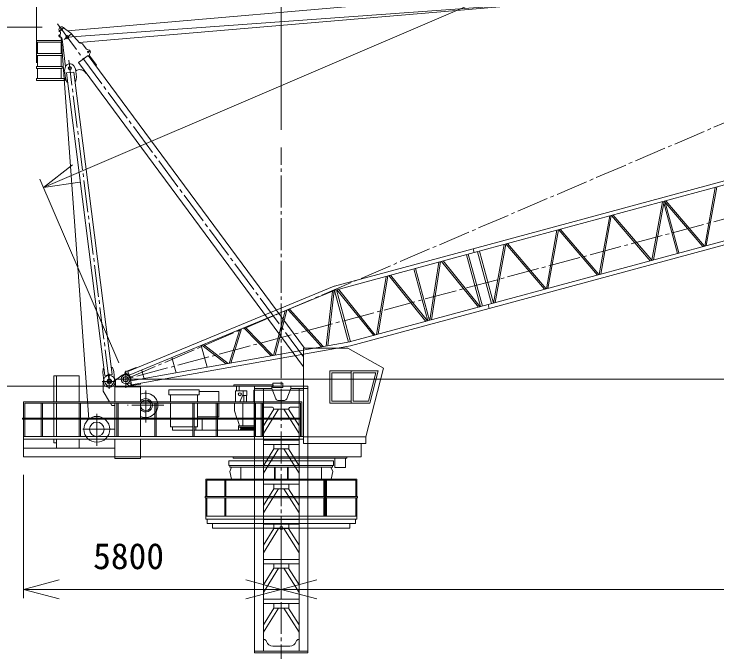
# Model space of a CAD drawing. Units: millimetres, scale not verified. Extents: x -37082 to 37030, y -50564 to 50567.
# Drawn here: x -28688 to -12874, y 7222 to 21582 of the extents above; entities that cross this region are included whole.
import ezdxf
from ezdxf.enums import TextEntityAlignment as Align

# ---------------------------------------------------------------- set-up
doc = ezdxf.new("R2010")
doc.units = ezdxf.units.MM
doc.header["$LTSCALE"] = 80
doc.linetypes.add('CHAIN2', pattern=[12, 9, -1, 1, -1])
for name, color, linetype, lineweight in [('0-1_10 常用実線', 3, 'Continuous', 18), ('0-3_12 常用一点鎖線', 3, 'CHAIN2', 18), ('0-4_05 寸法', 7, 'Continuous', 18)]:
    doc.layers.add(name, color=color, linetype=linetype, lineweight=lineweight)
doc.styles.add('ＭＳ ゴシック', font='')
doc.styles.get('ＭＳ ゴシック').set_extended_font_data('MS Gothic')

msp = doc.modelspace()

# ---------------------------------------------------------------- linework, layer by layer
at = {"layer": '0-1_10 常用実線'}
for p, q in [((-27483.23, 21206.26), (17109.08, 25064.72)), ((-27491.09, 21061.57), (-16171.48, 21882.43)), ((-27221.9, 20940.5), (-16169.67, 21882.58)), ((-27583.04, 21281.99), (-27409.34, 21150.19)), ((-27630.72, 21051.39), (-27006.46, 12462.89)), ((-27213.68, 20931.29), (-27409.34, 21150.19)), ((-28160.81, 20946.39), (-28160.81, 20694.59)), ((-27630.01, 20946.39), (-27630.01, 20694.59)), ((-27529.92, 20391.69), (-27606.59, 21017.49)), ((-27213.68, 20931.29), (-27148.78, 20910.99)), ((-27148.78, 20910.99), (-27064.4, 20797.39)), ((-28160.81, 20651.89), (-28160.81, 20400.09)), ((-27630.01, 20651.89), (-27630.01, 20400.09)), ((-26984.27, 20630.89), (-26833.98, 20428.59)), ((-27308.67, 20346.89), (-27347.16, 20413.79)), ((-26847.06, 20418.89), (-26833.98, 20428.59)), ((-28160.81, 20357.39), (-28160.81, 20127.99)), ((-27630.01, 20357.39), (-27630.01, 20127.99)), ((-27552.11, 20319.59), (-27529.41, 20393.29)), ((-27505.06, 20257.99), (-27340.89, 20276.39)), ((-26644.71, 13447.19), (-27505.06, 20257.99)), ((-26480.54, 13465.69), (-27340.89, 20276.39)), ((-27089.98, 20270.09), (-27074.8, 20249.69)), ((-27074.8, 20249.69), (-27061.72, 20259.39)), ((-18361.66, 16297.29), (-9808.66, 18609.49)), ((-18338.46, 16211.29), (-9785.46, 18523.49)), ((-13149.06, 16359.79), (-12912.06, 17678.29)), ((-13112.76, 16369.59), (-12875.76, 17688.09)), ((-18022.36, 15042.39), (-9469.46, 17354.59)), ((-17999.16, 14956.39), (-9446.16, 17268.59)), ((-14336.46, 16038.79), (-14099.46, 17357.29)), ((-14300.16, 16048.59), (-14063.16, 17367.09)), ((-14069.26, 17333.19), (-13761.36, 16194.29)), ((-14058.76, 17368.29), (-13189.76, 16348.79)), ((-14036.46, 17342.09), (-13728.56, 16203.19)), ((-14022.46, 17378.09), (-13153.46, 16358.59)), ((-15523.86, 15717.79), (-15286.86, 17036.29)), ((-15487.56, 15727.59), (-15250.56, 17046.09)), ((-15246.16, 17047.29), (-14377.16, 16027.79)), ((-15209.86, 17057.09), (-14340.86, 16037.59)), ((-16711.16, 15396.79), (-16474.26, 16715.29)), ((-16674.86, 15406.69), (-16437.86, 16725.09)), ((-16433.56, 16726.29), (-15564.56, 15706.79)), ((-16397.26, 16736.09), (-15528.16, 15716.59)), ((-18361.66, 16297.29), (-21478.76, 15454.59)), ((-18361.66, 16297.29), (-18338.46, 16211.29)), ((-18361.66, 16297.29), (-18338.46, 16211.29)), ((-17898.56, 15075.79), (-17661.56, 16394.29)), ((-17862.26, 15085.69), (-17625.26, 16404.09)), ((-17620.86, 16405.29), (-16751.86, 15385.79)), ((-17584.56, 16415.09), (-16715.56, 15395.69)), ((-18338.46, 16211.29), (-21456.46, 15368.39)), ((-18508.06, 16163.19), (-18193.16, 14998.39)), ((-18467.46, 16176.39), (-18151.46, 15007.49)), ((-18260.56, 16232.29), (-17944.56, 15063.39)), ((-18219.36, 16243.49), (-17903.36, 15074.59)), ((-19128.66, 15997.69), (-19331.96, 14688.29)), ((-19092.76, 16007.39), (-19296.06, 14697.99)), ((-18239.56, 14983.69), (-19070.66, 16013.29)), ((-18203.66, 14993.39), (-19034.86, 16022.99)), ((-19691.86, 15845.39), (-19375.86, 14676.49)), ((-19658.96, 15854.29), (-19342.96, 14685.39)), ((-20533.06, 14363.59), (-20315.96, 15676.69)), ((-20497.26, 14373.29), (-20280.16, 15686.39)), ((-20258.06, 15692.29), (-19422.76, 14663.79)), ((-20222.16, 15701.99), (-19386.86, 14673.49)), ((-26130.26, 13534.09), (-21484.26, 15452.89)), ((-26097.86, 13451.09), (-21451.96, 15369.89)), ((-21667.16, 14105.89), (-21522.86, 15342.79)), ((-21631.86, 14112.19), (-21486.46, 15356.89)), ((-21476.56, 15360.69), (-21161.66, 14195.89)), ((-21435.86, 15373.89), (-21119.86, 14204.99)), ((-20596.36, 14346.49), (-21424.86, 15376.89)), ((-20560.46, 14356.19), (-21388.96, 15386.59)), ((-18022.36, 15042.39), (-21141.46, 14199.19)), ((-18022.36, 15042.39), (-17999.16, 14956.39)), ((-18022.36, 15042.39), (-17999.16, 14956.39)), ((-22851.96, 13895.09), (-22586.76, 14901.29)), ((-22815.16, 13901.69), (-22547.56, 14916.59)), ((-22524.46, 14925.59), (-21770.36, 14087.49)), ((-22490.66, 14938.79), (-21730.96, 14094.49)), ((-17999.16, 14956.39), (-21117.26, 14113.39)), ((-23610.06, 14478.49), (-23851.76, 13717.29)), ((-23569.06, 14495.49), (-23813.96, 13723.99)), ((-22906.36, 13885.49), (-23520.16, 14515.69)), ((-22865.96, 13892.59), (-23486.26, 14529.69)), ((-26063.46, 13323.79), (-21135.76, 14200.39)), ((-26049.66, 13235.79), (-21121.96, 14112.39)), ((-24475.56, 14121.09), (-24342.86, 13629.89)), ((-23914.36, 13706.09), (-24460.46, 14126.99)), ((-23869.16, 13714.19), (-24423.46, 14141.39)), ((-25137.26, 13847.89), (-25044.56, 13505.09)), ((-26644.71, 13447.19), (-26480.54, 13465.69)), ((-26406.16, 13343.49), (-26253.98, 13450.39)), ((-26205.06, 13467.89), (-26117.76, 13501.89)), ((-26130.26, 13534.09), (-26097.86, 13451.09)), ((-25815.86, 13561.09), (-25764.46, 13370.89)), ((-21540.83, 13508.59), (-21540.83, 12864.69)), ((-21100.71, 13508.59), (-21540.83, 13508.59)), ((-21100.71, 13548.59), (-21100.71, 12824.69)), ((-20547.51, 13508.59), (-21060.71, 13508.59)), ((-20495.88, 13548.59), (-20682.71, 12824.69)), ((-26671.53, 13328.59), (-26633.04, 13261.69)), ((-26428.09, 13355.89), (-26450.78, 13282.19)), ((-26406.16, 13193.39), (-26406.16, 13343.49)), ((-26049.66, 13235.79), (-26063.46, 13323.79)), ((-26058.38, 13361.59), (-26058.38, 13193.39)), ((-26147.66, 13255.39), (-26055.06, 13269.99)), ((-23686.41, 13204.89), (-23686.41, 13097.79)), ((-23626.48, 13204.89), (-23626.48, 13097.79)), ((-23276.36, 13151.59), (-23276.36, 7241.59)), ((-23076.36, 13151.59), (-23076.36, 7241.59)), ((-22891.36, 13201.59), (-22461.36, 13201.59)), ((-22891.36, 13151.59), (-22798.85, 12917.23)), ((-22461.36, 13151.59), (-22553.87, 12917.23)), ((-22276.36, 13151.59), (-22276.36, 7241.59)), ((-22076.36, 13151.59), (-22076.36, 7241.59)), ((-25167.7, 13009.49), (-25167.7, 12850.49)), ((-24559.87, 12850.49), (-24559.87, 13009.49)), ((-23520.87, 12996.79), (-23520.87, 12850.49)), ((-23460.95, 12996.79), (-23460.95, 12850.49)), ((-28446.36, 12820.49), (-22243.05, 12820.49)), ((-28446.36, 12070.59), (-28446.36, 12820.49)), ((-28081.01, 12820.49), (-28081.01, 12488.09)), ((-28051.01, 12820.49), (-28051.01, 12488.09)), ((-27790.78, 12820.49), (-27790.78, 12488.09)), ((-27734.75, 12820.49), (-27734.75, 12488.09)), ((-27226.9, 12820.49), (-27226.9, 12488.09)), ((-27226.13, 12488.09), (-27226.13, 12820.49)), ((-27196.9, 12820.49), (-27196.9, 12488.09)), ((-26419.93, 12820.49), (-26419.93, 12488.09)), ((-26372.8, 12820.49), (-26372.8, 12488.09)), ((-26342.8, 12820.49), (-26342.8, 12488.09)), ((-25840, 12488.09), (-25840, 12820.49)), ((-25517.44, 12820.49), (-25517.44, 12488.09)), ((-25487.44, 12820.49), (-25487.44, 12488.09)), ((-25167.7, 12820.49), (-25167.7, 12488.09)), ((-24669.49, 12820.49), (-24669.49, 12488.09)), ((-24639.49, 12820.49), (-24639.49, 12488.09)), ((-24559.87, 12488.09), (-24559.87, 12820.49)), ((-24142.74, 12820.49), (-24142.74, 12488.09)), ((-24112.74, 12820.49), (-24112.74, 12488.09)), ((-23288.64, 12820.49), (-23288.64, 12488.09)), ((-23258.64, 12820.49), (-23258.64, 12488.09)), ((-23127.15, 12820.49), (-23127.15, 12488.09)), ((-23097.15, 12820.49), (-23097.15, 12488.09)), ((-22752.34, 12885.59), (-22600.38, 12885.59)), ((-22243.05, 12820.49), (-22243.05, 12070.59)), ((-21540.83, 12864.69), (-21100.71, 12864.69)), ((-23538.94, 12806.09), (-23538.94, 12488.09)), ((-23076.36, 12735.59), (-22896.36, 12735.59)), ((-22841.33, 12685.59), (-23076.36, 12309.47)), ((-22735.21, 12685.59), (-23076.36, 12139.63)), ((-22846.36, 12685.59), (-22676.36, 12685.59)), ((-22506.36, 12685.59), (-22676.36, 12685.59)), ((-22617.51, 12685.59), (-22276.36, 12139.63)), ((-22511.38, 12685.59), (-22276.36, 12309.47)), ((-22276.36, 12735.59), (-22456.36, 12735.59)), ((-28081.01, 12458.09), (-28081.01, 12070.59)), ((-28051.01, 12458.09), (-28051.01, 12070.59)), ((-27790.78, 12458.09), (-27790.78, 12070.59)), ((-27734.75, 12458.09), (-27734.75, 12070.59)), ((-27226.9, 12458.09), (-27226.9, 12070.59)), ((-27226.13, 12070.59), (-27226.13, 12458.09)), ((-27196.9, 12458.09), (-27196.9, 12070.59)), ((-26419.93, 12458.09), (-26419.93, 12070.59)), ((-26372.8, 12458.09), (-26372.8, 12070.59)), ((-26342.8, 12458.09), (-26342.8, 12070.59)), ((-25840, 12070.59), (-25840, 12458.09)), ((-25517.44, 12458.09), (-25517.44, 12070.59)), ((-25487.44, 12458.09), (-25487.44, 12070.59)), ((-24669.49, 12458.09), (-24669.49, 12070.59)), ((-24639.49, 12458.09), (-24639.49, 12070.59)), ((-24452.7, 12458.09), (-24452.7, 12211.89)), ((-24142.74, 12458.09), (-24142.74, 12070.59)), ((-24112.74, 12458.09), (-24112.74, 12070.59)), ((-23664.2, 12458.09), (-23614.35, 12312.69)), ((-23538.94, 12458.09), (-23538.94, 12312.69)), ((-23288.64, 12458.09), (-23288.64, 12070.59)), ((-23258.64, 12458.09), (-23258.64, 12070.59)), ((-23127.15, 12458.09), (-23127.15, 12070.59)), ((-23097.15, 12458.09), (-23097.15, 12070.59)), ((-23288.64, 12211.89), (-24597.42, 12211.89)), ((-23636.39, 12282.89), (-23288.64, 12282.89)), ((-23542.65, 12259.59), (-23542.65, 12234.59)), ((-22176.36, 12061.59), (-20776.36, 12061.59)), ((-23076.36, 11990.59), (-22276.36, 11990.59)), ((-23076.36, 11890.59), (-22276.36, 11890.59)), ((-28476.36, 11811.59), (-26419.93, 11811.59)), ((-22841.33, 11790.59), (-23076.36, 11414.47)), ((-22735.21, 11790.59), (-23076.36, 11244.63)), ((-22617.51, 11790.59), (-22276.36, 11244.63)), ((-22511.38, 11790.59), (-22276.36, 11414.47)), ((-23585.03, 11383.39), (-23585.03, 11111.59)), ((-22831.29, 11383.39), (-22831.29, 11111.59)), ((-22816.29, 11383.39), (-22816.29, 11111.59)), ((-22536.43, 11383.39), (-22536.43, 11111.59)), ((-22521.43, 11383.39), (-22521.43, 11111.59)), ((-21767.69, 11383.39), (-21767.69, 11111.59)), ((-24351.36, 11086.59), (-21001.36, 11086.59)), ((-24351.36, 10723.39), (-24351.36, 11086.59)), ((-23946.36, 11086.59), (-23946.36, 10723.39)), ((-23926.36, 11086.59), (-23926.36, 10723.39)), ((-23076.36, 11095.59), (-22276.36, 11095.59)), ((-21716.36, 11086.59), (-21716.36, 10723.39)), ((-21696.36, 11086.59), (-21696.36, 10279.49)), ((-21676.36, 11086.59), (-21676.36, 10279.49)), ((-21656.36, 11086.59), (-21656.36, 10723.39)), ((-21001.36, 11086.59), (-21001.36, 10723.39)), ((-23076.36, 10995.59), (-22276.36, 10995.59)), ((-22735.21, 10895.59), (-23076.36, 10349.63)), ((-22841.33, 10895.59), (-23076.36, 10519.47)), ((-22617.51, 10895.59), (-22276.36, 10349.63)), ((-22511.38, 10895.59), (-22276.36, 10519.47)), ((-24376.36, 10279.49), (-24376.36, 10693.39)), ((-24351.36, 10279.49), (-24351.36, 10693.39)), ((-23946.36, 10693.39), (-23946.36, 10279.49)), ((-23926.36, 10693.39), (-23926.36, 10279.49)), ((-21716.36, 10693.39), (-21716.36, 10279.49)), ((-21706.36, 10723.39), (-21706.36, 10693.39)), ((-21666.36, 10723.39), (-21666.36, 10693.39)), ((-21656.36, 10693.39), (-21656.36, 10279.49)), ((-21001.36, 10693.39), (-21001.36, 10279.49)), ((-20976.36, 10693.39), (-20976.36, 10279.49)), ((-23076.36, 10200.59), (-22276.36, 10200.59)), ((-23076.36, 10100.59), (-22276.36, 10100.59)), ((-22735.21, 10000.59), (-23076.36, 9454.63)), ((-22841.33, 10000.59), (-23076.36, 9624.47)), ((-22710.66, 10011.59), (-22642.05, 10011.59)), ((-22676.36, 9977.29), (-22676.36, 10045.9)), ((-22617.51, 10000.59), (-22276.36, 9454.63)), ((-22511.38, 10000.59), (-22276.36, 9624.47)), ((-23076.36, 9305.59), (-22276.36, 9305.59)), ((-23076.36, 9205.59), (-22276.36, 9205.59)), ((-22841.33, 9105.59), (-23076.36, 8729.47)), ((-22735.21, 9105.59), (-23076.36, 8559.63)), ((-22617.51, 9105.59), (-22276.36, 8559.63)), ((-22511.38, 9105.59), (-22276.36, 8729.47)), ((-23076.36, 8410.59), (-22276.36, 8410.59)), ((-23076.36, 8310.59), (-22276.36, 8310.59)), ((-22735.21, 8210.59), (-23076.36, 7664.63)), ((-22841.33, 8210.59), (-23076.36, 7834.47)), ((-22617.51, 8210.59), (-22276.36, 7664.63)), ((-22511.38, 8210.59), (-22276.36, 7834.47)), ((-22866.36, 7351.59), (-22676.36, 7351.59)), ((-22486.36, 7351.59), (-22676.36, 7351.59))]:
    msp.add_line(p, q, dxfattribs=at)
for points in [[(-28186.36, 20989.09), (-28186.36, 20946.39), (-27604.51, 20946.39), (-27604.51, 20989.09)], [(-28186.36, 20694.59), (-28186.36, 20651.89), (-27604.51, 20651.89), (-27604.51, 20694.59)], [(-28186.36, 20400.09), (-28186.36, 20357.39), (-27604.51, 20357.39), (-27604.51, 20400.09)], [(-28186.36, 20127.99), (-28186.36, 20085.29), (-27541.55, 20085.29), (-27541.55, 20127.99)], [(-22176.36, 14061.59), (-21176.36, 14061.59), (-20376.41, 13611.59), (-20776.36, 12061.59), (-20776.36, 11911.59), (-22176.36, 11911.59)], [(-23746.33, 13204.89), (-22861.63, 13204.89), (-22861.63, 13237.89), (-23746.33, 13237.89)], [(-23276.36, 13201.59), (-23276.36, 13151.59), (-22891.36, 13151.59), (-22891.36, 13201.59)], [(-22863.13, 13269.29), (-22863.13, 13177.89), (-22637.73, 13177.89), (-22637.73, 13269.29)], [(-22461.36, 13201.59), (-22461.36, 13151.59), (-22076.36, 13151.59), (-22076.36, 13201.59)], [(-25204.37, 13123.29), (-25204.37, 13009.49), (-24527.07, 13009.49), (-24527.07, 13123.29)], [(-23530.68, 13097.79), (-23530.68, 12996.79), (-23451.96, 12996.79), (-23451.96, 13097.79)], [(-28500.39, 12458.09), (-22243.05, 12458.09), (-22243.05, 12488.09), (-28500.39, 12488.09)], [(-24376.36, 10211.59), (-20976.36, 10211.59), (-20976.36, 10279.49), (-24376.36, 10279.49)], [(-23276.36, 7241.59), (-23276.36, 7201.59), (-22076.36, 7201.59), (-22076.36, 7241.59)]]:
    msp.add_lwpolyline(points, close=True, dxfattribs=at)
for points in [[(-22176.36, 13643.19), (-27236.78, 20492.39), (-27021.71, 20651.29), (-22153.04, 14061.59)], [(-27481.82, 20051.09), (-27503.27, 20048.69), (-27533.68, 20138.39), (-27552.11, 20319.59)], [(-27317.65, 20069.49), (-27295.08, 20071.99), (-27286.44, 20166.09), (-27308.67, 20346.89)], [(-26662.54, 13605.99), (-26683.99, 13603.59), (-26693.75, 13509.39), (-26671.53, 13328.59)], [(-26498.37, 13624.49), (-26475.81, 13626.99), (-26446.51, 13537.09), (-26428.09, 13355.89)], [(-25939.16, 13608.69), (-25944.56, 13622.59), (-26186.76, 13528.19), (-26205.06, 13467.89), (-26202.46, 13458.09)], [(-20495.88, 13548.59), (-21580.83, 13548.59), (-21580.83, 12824.69), (-20682.71, 12824.69)], [(-21060.71, 13508.59), (-21060.71, 12864.69), (-20713.7, 12864.69), (-20547.51, 13508.59)], [(-27734.75, 13440.79), (-27790.78, 13440.79), (-27790.78, 12850.49)], [(-27226.13, 12850.49), (-27226.13, 13440.79), (-27734.75, 13440.79), (-27734.75, 12850.49)], [(-26682.67, 13311.59), (-26682.67, 13090.89), (-26538.67, 12850.49)], [(-25840, 12850.49), (-25840, 13193.39), (-26419.93, 13193.39), (-26419.93, 12850.49)], [(-25846.96, 13267.69), (-25844.66, 13252.89), (-26101.46, 13212.49), (-26147.66, 13255.39), (-26150.26, 13265.09)], [(-24527.07, 13080.89), (-24079.4, 13080.89), (-24079.4, 12850.49)], [(-23705.12, 12850.49), (-23705.12, 13097.79), (-23530.68, 13097.79), (-23530.68, 13023.89), (-23607.25, 12850.49)], [(-22176.36, 13114.09), (-23292.2, 13114.09), (-23292.2, 12850.49)], [(-28476.36, 12070.59), (-28476.36, 12850.49), (-22213.05, 12850.49), (-22213.05, 12070.59)], [(-26520.7, 12820.49), (-26490.43, 12769.89), (-26419.93, 12769.89)], [(-24079.4, 12820.49), (-24079.4, 12513.59), (-24559.87, 12513.59)], [(-23730.47, 12820.49), (-23730.47, 12651.39), (-23674.48, 12488.09)], [(-25167.7, 12458.09), (-25167.7, 12287.79), (-24669.49, 12287.79)], [(-24639.49, 12287.79), (-24559.87, 12287.79), (-24559.87, 12458.09)], [(-25127.1, 12287.79), (-25127.1, 12211.89), (-24669.49, 12211.89)], [(-24639.49, 12211.89), (-24597.42, 12211.89), (-24597.42, 12287.79)], [(-23288.64, 12312.69), (-23636.39, 12312.69), (-23636.39, 12211.89)], [(-23288.64, 12234.59), (-23592.77, 12234.59), (-23592.77, 12211.89)], [(-23592.16, 12282.89), (-23592.16, 12259.59), (-23288.64, 12259.59)], [(-22176.36, 12070.59), (-28476.36, 12070.59), (-28476.36, 12013.99), (-22176.36, 12013.99)], [(-20876.36, 11911.59), (-20876.36, 11611.59), (-28476.36, 11611.59), (-28476.36, 12013.99)], [(-27790.78, 12013.99), (-27790.78, 11932.09), (-27734.75, 11932.09)], [(-27734.75, 12013.99), (-27734.75, 11811.59), (-27226.13, 11811.59), (-27226.13, 12013.99)], [(-26419.93, 12013.99), (-26419.93, 11575.59), (-25840, 11575.59), (-25840, 12013.99)], [(-22846.36, 11890.59), (-22846.36, 11790.59), (-22506.36, 11790.59), (-22506.36, 11890.59)], [(-23758.79, 11611.59), (-23758.79, 11581.09), (-22676.36, 11581.09)], [(-21202.13, 11611.59), (-21202.13, 11581.09), (-22676.36, 11581.09)], [(-21234.46, 11581.09), (-21234.46, 11370.59), (-21471.6, 11370.59), (-21471.6, 11581.09)], [(-22676.36, 11523.49), (-23854.81, 11523.49), (-23854.81, 11415.89), (-22676.36, 11415.89)], [(-23832.95, 11415.89), (-23832.95, 11383.39), (-22676.36, 11383.39)], [(-22676.36, 11523.49), (-21497.91, 11523.49), (-21497.91, 11415.89), (-22676.36, 11415.89)], [(-21519.77, 11415.89), (-21519.77, 11383.39), (-22676.36, 11383.39)], [(-23793.43, 11383.39), (-23834.15, 11285.19), (-23797.02, 11111.59)], [(-21559.3, 11383.39), (-21518.57, 11285.19), (-21555.7, 11111.59)], [(-24376.36, 10723.39), (-24376.36, 11111.59), (-20976.36, 11111.59), (-20976.36, 10723.39)], [(-22846.36, 10995.59), (-22846.36, 10895.59), (-22506.36, 10895.59), (-22506.36, 10995.59)], [(-21706.36, 10723.39), (-24391.36, 10723.39), (-24391.36, 10693.39), (-21706.36, 10693.39)], [(-21666.36, 10693.39), (-20961.36, 10693.39), (-20961.36, 10723.39), (-21666.36, 10723.39)], [(-24345.1, 10211.59), (-24345.1, 10111.59), (-22676.36, 10111.59)], [(-21007.62, 10211.59), (-21007.62, 10111.59), (-22676.36, 10111.59)], [(-24222.8, 10111.59), (-24222.8, 10011.59), (-22676.36, 10011.59)], [(-22846.36, 10100.59), (-22846.36, 10000.59), (-22506.36, 10000.59), (-22506.36, 10100.59)], [(-21129.92, 10111.59), (-21129.92, 10011.59), (-22676.36, 10011.59)], [(-22846.36, 9205.59), (-22846.36, 9105.59), (-22506.36, 9105.59), (-22506.36, 9205.59)], [(-22846.36, 8310.59), (-22846.36, 8210.59), (-22506.36, 8210.59), (-22506.36, 8310.59)]]:
    msp.add_lwpolyline(points, dxfattribs=at)
for centre, radius in [((-27619.3, 21234.19), 19.5), ((-27659.27, 21086.39), 9), ((-27491.09, 21061.59), 35.5), ((-27018.61, 20727.39), 18), ((-27433.83, 20363.89), 35), ((-26546.36, 13311.59), 136.31), ((-26176.36, 13361.59), 100), ((-26546.36, 13311.59), 52.73), ((-26546.36, 13311.59), 35), ((-26176.36, 13361.59), 60), ((-26176.36, 13361.59), 57.37), ((-23608.34, 13023.19), 34.15), ((-25726.36, 12773.59), 117.4), ((-26826.36, 12233.59), 291.56), ((-26826.36, 12233.59), 163), ((-22676.36, 10011.59), 34.3)]:
    msp.add_circle(centre, radius, dxfattribs=at)
for centre, radius, start, end in [((-27619.3, 21234.19), 60, 52.8124, 227.501), ((-27659.27, 21086.39), 25, 117.253, 272.33), ((-27693.62, 21153.09), 50, 297.253, 47.5018), ((-27656.22, 21011.49), 50, 6.98474, 92.3305), ((-27024.27, 20827.29), 50, 216.607, 273.24), ((-27018.61, 20727.39), 50, 318.144, 93.2407), ((-26944.13, 20660.69), 50, 138.144, 216.607), ((-27433.83, 20363.89), 100, 29.9164, 162.897), ((-27210.39, 20180.69), 150, 36.6078, 128.009), ((-26176.36, 13361.59), 117.98, 0, 131.142), ((-26546.36, 13311.59), 100, 209.916, 342.897), ((-25726.36, 12773.59), 272.83, 245.385, 114.614), ((-25726.36, 12773.59), 150, 220.748, 139.251), ((-22752.34, 12935.59), 50, 201.54, 270), ((-22600.38, 12935.59), 50, 270, 338.459), ((-22896.36, 12685.59), 50, 0, 90), ((-22456.36, 12685.59), 50, 90, 180), ((-23067.6, 7441.59), 60, 16.6015, 90), ((-22866.36, 7501.59), 150, 196.601, 270), ((-22486.36, 7501.59), 150, 270, 343.398), ((-22285.11, 7441.59), 60, 90, 163.398)]:
    msp.add_arc(centre, radius, start, end, dxfattribs=at)
at = {"layer": '0-3_12 常用一点鎖線'}
for p, q in [((-26176.36, 13361.59), (2123.82, 25491.07)), ((17422.37, 25043.84), (-26176.36, 13361.59)), ((-27713.87, 21363.09), (-22176.36, 13868.19)), ((-27559.06, 21278.89), (-27679.55, 21189.39)), ((-27559.59, 21010.69), (-27402.62, 21127.29)), ((-26546.36, 13311.59), (-27456.2, 20541.69)), ((-22676.36, -29814.13), (-22676.36, 18576.54)), ((-26546.36, 13143.99), (-26546.36, 13479.09)), ((-26176.36, 13170.59), (-26176.36, 13552.49)), ((-26402.72, 13311.59), (-26702.78, 13311.59)), ((-25964.27, 13361.59), (-26401.23, 13361.59)), ((-25726.36, 12387.69), (-25726.36, 13159.49)), ((-25318.16, 12773.59), (-26134.56, 12773.59)), ((-26826.36, 11859.39), (-26826.36, 12607.79)), ((-26424.14, 12233.59), (-27228.58, 12233.59))]:
    msp.add_line(p, q, dxfattribs=at)
at = {"layer": '0-3_12 常用一点鎖線', "color": 7}
for p, q in [((-26176.36, 13170.69), (-26176.36, 13552.59)), ((-25964.26, 13361.59), (-26401.26, 13361.59))]:
    msp.add_line(p, q, dxfattribs=at)
at = {"layer": '0-4_05 寸法'}
for p, q in [((-27291.32, 17993.75), (-461.75, 29492.91)), ((-28186.36, 20485.29), (-28186.36, 24642.76)), ((-22676.36, 18976.54), (-22676.36, 24642.76)), ((-28054.52, 21282.77), (-36152.15, 21282.77)), ((-28026.62, 17678.59), (-27291.32, 17993.75)), ((-26333.93, 13729.25), (-28105.41, 17862.42)), ((-26176.36, 13361.59), (-7569.45, 13361.59)), ((-23676.36, 13201.59), (-33786.91, 13201.59)), ((-23676.36, 13201.59), (-31692.46, 13201.59)), ((-23676.36, 13201.59), (-29620.07, 13201.59)), ((-28476.36, 11211.59), (-28476.36, 8429.96)), ((-22676.36, 9611.59), (-22676.36, 8429.96)), ((-22676.36, 9611.59), (-22676.36, 8429.96)), ((-22676.36, 9611.59), (-22676.36, 8429.96)), ((-22676.36, 9611.59), (-22676.36, 8429.96)), ((-22676.36, 9611.59), (-22676.36, 8429.96)), ((-28476.36, 8629.96), (-27676.36, 8629.96)), ((-23476.36, 8629.96), (-27676.36, 8629.96)), ((-22676.36, 8629.96), (-23476.36, 8629.96)), ((-22676.36, 8629.96), (-21876.36, 8629.96)), ((-22676.36, 8629.96), (-21876.36, 8629.96)), ((-22676.36, 8629.96), (-21876.36, 8629.96)), ((-22676.36, 8629.96), (-21876.36, 8629.96)), ((-21876.36, 8629.96), (1509.12, 8629.96)), ((-21876.36, 8629.96), (6523.64, 8629.96)), ((-21876.36, 8629.96), (11523.64, 8629.96)), ((-21876.36, 8629.96), (16527.49, 8629.96))]:
    msp.add_line(p, q, dxfattribs=at)
for points in [[(-27206.87, 17796.72), (-28026.62, 17678.59), (-27375.76, 18190.77)], [(-27676.36, 8415.6), (-28476.36, 8629.96), (-27676.36, 8844.32)], [(-23476.36, 8844.32), (-22676.36, 8629.96), (-23476.36, 8415.6)], [(-21876.36, 8415.6), (-22676.36, 8629.96), (-21876.36, 8844.32)], [(-21876.36, 8415.6), (-22676.36, 8629.96), (-21876.36, 8844.32)], [(-21876.36, 8415.6), (-22676.36, 8629.96), (-21876.36, 8844.32)], [(-21876.36, 8415.6), (-22676.36, 8629.96), (-21876.36, 8844.32)]]:
    msp.add_lwpolyline(points, dxfattribs=at)

# ---------------------------------------------------------------- texts
at = {"layer": '0-4_05 寸法', "style": 'ＭＳ ゴシック'}
msp.add_text('5800', height=586.5, dxfattribs=at).set_placement((-26909.69, 8909.96), align=Align.BOTTOM_LEFT)

doc.saveas('drawing.dxf')
